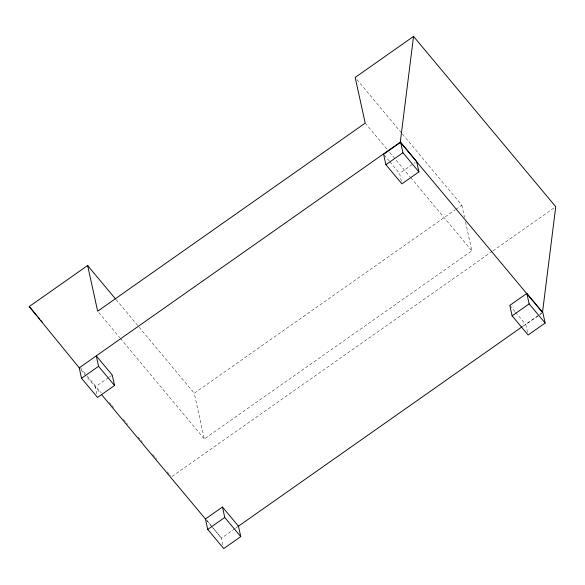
<?xml version="1.0" encoding="UTF-8"?>
<svg xmlns="http://www.w3.org/2000/svg" width="585" height="585" viewBox="0 0 585 585"><rect width="100%" height="100%" fill="white"/><g stroke="black" fill="none" stroke-linecap="round" stroke-linejoin="round"><path stroke-width="0.44" stroke-dasharray="2.92 2.19" d="M108.554 377.632L95.231 386.999L96.949 394.824M109.293 377.113L111.516 375.548M401.332 181.233L399.613 173.409L415.16 162.476M465.492 221.869L471.868 250.848L204.319 438.918L194.278 393.244L455.101 209.905M455.847 209.379L461.828 205.181L402.378 133.987M492.197 251.396L171.449 476.855L170.279 475.451M492.943 250.87L555.75 206.724M234.87 528.694L221.43 538.141L222.965 545.103M235.499 528.255L238.461 526.178M523.078 326.108L538.756 315.088M539.509 314.562L542.492 312.463M527.538 332.382L525.813 324.551L541.359 313.626M356.923 79.545L401.8 133.285M365.215 123.121L387.365 149.643M389.69 152.436L410.092 176.867M410.67 177.562L471.868 250.848M384.184 154.93L389.325 161.087M389.895 161.774L399.613 173.409M509.82 305.392L514.961 311.556M515.531 312.236L525.813 324.551M116.181 299.717L194.278 393.244M98.828 312.587L119.815 337.713M120.393 338.408L204.319 438.918M80.16 367.526L86.602 375.234M87.187 375.936L101.227 392.754M109.424 402.568L111.179 404.666M111.764 405.368L114.104 408.169M123.464 419.386L125.804 422.187M126.389 422.889L127.559 424.293M138.097 436.907L140.437 439.708M141.022 440.41L142.192 441.814M152.729 454.428L155.069 457.229M155.654 457.931L156.824 459.335M167.354 471.949L169.694 474.757M80.942 369.888L100.298 393.069M206.008 519.67L211.148 525.827M211.485 526.229L221.43 538.141L211.668 526.171M207.068 520.533L211.09 525.462M461.828 205.181L464.527 217.474"/><path stroke-width="0.88" d="M413.551 36.416L555.75 206.724L542.492 312.463L400.294 142.155L413.551 36.416L355.175 77.447L365.215 123.121L97.666 311.191L87.626 265.517L29.25 306.547L79.231 367.841L81.527 378.276L97.527 397.434L114.55 385.471L112.254 375.029L96.254 355.87L98.551 366.312L114.55 385.471M79.231 367.841L400.294 142.155M400.637 142.279L383.614 154.25L385.91 164.685L401.91 183.844L418.933 171.88L416.637 161.438L400.637 142.279L402.933 152.722L418.933 171.88M81.527 378.276L98.551 366.312M385.91 164.685L402.933 152.722M222.461 507.019L205.437 518.983L207.733 529.425L223.726 548.584L240.757 536.613L238.461 526.178L222.461 507.019L224.757 517.454L240.757 536.613M526.844 293.429L509.82 305.392L512.116 315.834L528.109 334.993L545.14 323.022L542.843 312.587L526.844 293.429L529.14 303.864L545.14 323.022M207.733 529.425L224.757 517.454M512.116 315.834L529.14 303.864M238.607 526.076L522.332 326.635M87.626 265.517L115.596 299.023M29.25 306.547L36.855 315.659M38.025 317.063L39.78 319.161M40.957 320.565L42.127 321.969M101.468 394.473L205.635 519.224"/></g></svg>
